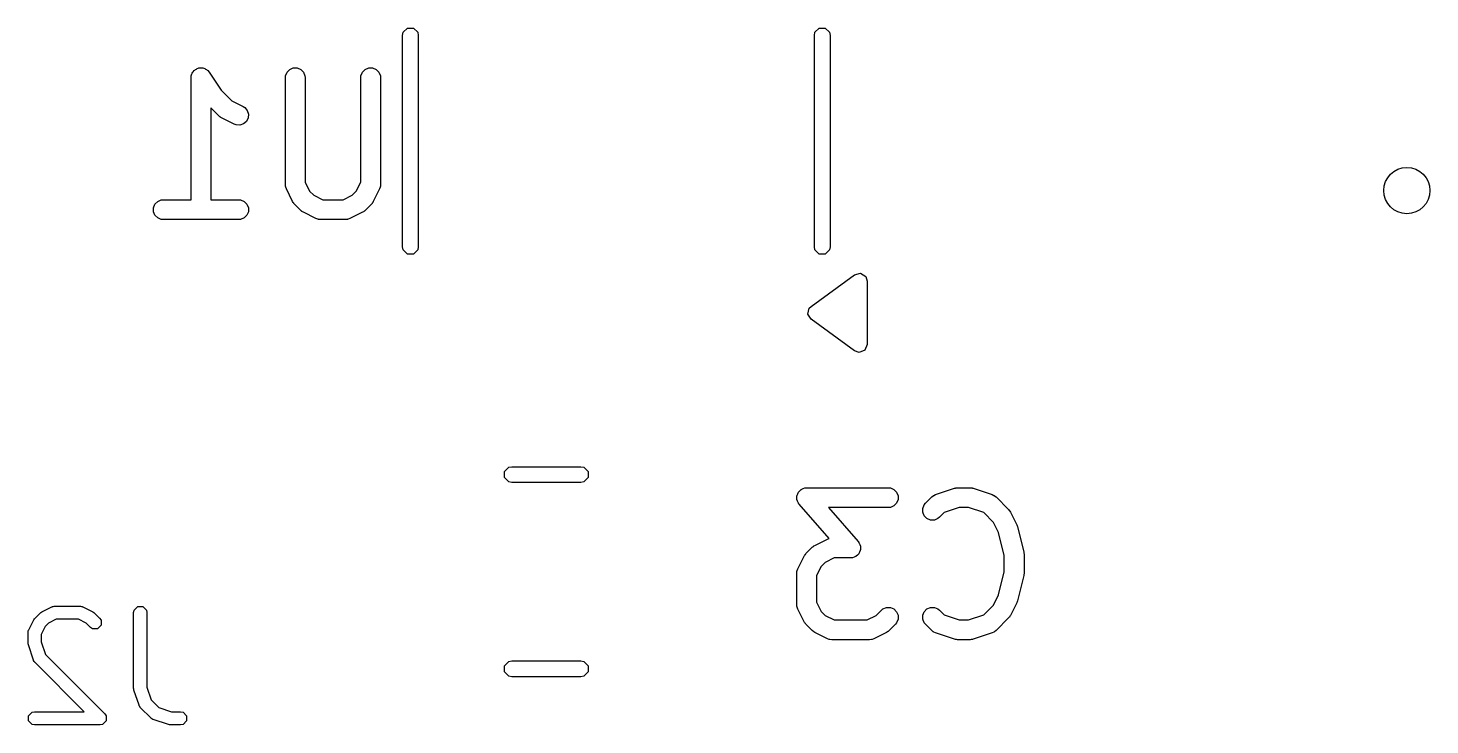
# Model space of a CAD drawing. Extents: x 4.55 to 6.16, y -4.91 to -3.51.
# Drawn here: x 5.744 to 6.162, y -4.89 to -4.6823 of the extents above; entities that cross this region are included whole.
import ezdxf

# ---------------------------------------------------------------- set-up
doc = ezdxf.new("R2010")
doc.units = 0
doc.header["$MEASUREMENT"] = 0
doc.layers.add('BLACK', color=7, linetype='CONTINUOUS')

msp = doc.modelspace()

# ---------------------------------------------------------------- linework, layer by layer
at = {"layer": 'BLACK', "linetype": 'CONTINUOUS'}
for p, q in [((5.85561, -4.68445), (5.85579, -4.68354)), ((5.85561, -4.71594), (5.85561, -4.68445)), ((5.85579, -4.68354), (5.85707, -4.68227)), ((5.85707, -4.68227), (5.85888, -4.68227)), ((5.85888, -4.68227), (5.86015, -4.68354)), ((5.86015, -4.68354), (5.86033, -4.68445)), ((5.86033, -4.68445), (5.86033, -4.71594)), ((5.97844, -4.68445), (5.97862, -4.68354)), ((5.97844, -4.71594), (5.97844, -4.68445)), ((5.97862, -4.68354), (5.9799, -4.68227)), ((5.9799, -4.68227), (5.98171, -4.68227)), ((5.98171, -4.68227), (5.98299, -4.68354)), ((5.98299, -4.68354), (5.98317, -4.68445)), ((5.98317, -4.68445), (5.98317, -4.71594)), ((5.79367, -4.69479), (5.79388, -4.69459)), ((5.79388, -4.69459), (5.79415, -4.69447)), ((5.79415, -4.69447), (5.79439, -4.69431)), ((5.79439, -4.69431), (5.79468, -4.69425)), ((5.79468, -4.69425), (5.79494, -4.69414)), ((5.79494, -4.69414), (5.79524, -4.69414)), ((5.79524, -4.69414), (5.79552, -4.69409)), ((5.79552, -4.69409), (5.79581, -4.69414)), ((5.79581, -4.69414), (5.7961, -4.69414)), ((5.7961, -4.69414), (5.79637, -4.69426)), ((5.79637, -4.69426), (5.79665, -4.69431)), ((5.79665, -4.69431), (5.79689, -4.69447)), ((5.79689, -4.69447), (5.79716, -4.69459)), ((5.79716, -4.69459), (5.79737, -4.69479)), ((5.82119, -4.6954), (5.822, -4.69459)), ((5.822, -4.69459), (5.82306, -4.69414)), ((5.82306, -4.69414), (5.82422, -4.69414)), ((5.82422, -4.69414), (5.82528, -4.69459)), ((5.82528, -4.69459), (5.8261, -4.6954)), ((5.84368, -4.6954), (5.8445, -4.69459)), ((5.8445, -4.69459), (5.84556, -4.69414)), ((5.84556, -4.69414), (5.84671, -4.69414)), ((5.84671, -4.69414), (5.84778, -4.69459)), ((5.84778, -4.69459), (5.84859, -4.6954)), ((5.79257, -4.69703), (5.79262, -4.69646)), ((5.79257, -4.69704), (5.79257, -4.69703)), ((5.79257, -4.73346), (5.79257, -4.69704)), ((5.79257, -4.69704), (5.79257, -4.69704)), ((5.79257, -4.69704), (5.79257, -4.69704)), ((5.79262, -4.69646), (5.79274, -4.69619)), ((5.79274, -4.69619), (5.79279, -4.69591)), ((5.79279, -4.69591), (5.79295, -4.69567)), ((5.79295, -4.69567), (5.79306, -4.6954)), ((5.79306, -4.6954), (5.79327, -4.69519)), ((5.79327, -4.69519), (5.79343, -4.69495)), ((5.79343, -4.69495), (5.79367, -4.69479)), ((5.79737, -4.69479), (5.79761, -4.69495)), ((5.79761, -4.69495), (5.79797, -4.6954)), ((5.79797, -4.6954), (5.79797, -4.6954)), ((5.79797, -4.6954), (5.79797, -4.6954)), ((5.79797, -4.6954), (5.79798, -4.6954)), ((5.79798, -4.6954), (5.80156, -4.70078)), ((5.82069, -4.69704), (5.82074, -4.69646)), ((5.82069, -4.72891), (5.82069, -4.69704)), ((5.82074, -4.69646), (5.82119, -4.6954)), ((5.8261, -4.6954), (5.82654, -4.69646)), ((5.82654, -4.69646), (5.82659, -4.69704)), ((5.82659, -4.69704), (5.82659, -4.72821)), ((5.84319, -4.69704), (5.84324, -4.69646)), ((5.84319, -4.72821), (5.84319, -4.69704)), ((5.84324, -4.69646), (5.84368, -4.6954)), ((5.84859, -4.6954), (5.84903, -4.69646)), ((5.84903, -4.69646), (5.84909, -4.69704)), ((5.84909, -4.69704), (5.84909, -4.72891)), ((5.80156, -4.70078), (5.80477, -4.70399)), ((5.80093, -4.7085), (5.79847, -4.70604)), ((5.79847, -4.70604), (5.79847, -4.73346)), ((5.80477, -4.70399), (5.80809, -4.70565)), ((5.80809, -4.70565), (5.80858, -4.70596)), ((5.80858, -4.70596), (5.80933, -4.70683)), ((5.80933, -4.70683), (5.8097, -4.70792)), ((5.80116, -4.70869), (5.80093, -4.7085)), ((5.80121, -4.70875), (5.80116, -4.70869)), ((5.8013, -4.7088), (5.80121, -4.70875)), ((5.80138, -4.70887), (5.8013, -4.7088)), ((5.80145, -4.7089), (5.80138, -4.70887)), ((5.8017, -4.70905), (5.80145, -4.7089)), ((5.80545, -4.71093), (5.8017, -4.70905)), ((5.80599, -4.71114), (5.80545, -4.71093)), ((5.80714, -4.71122), (5.80599, -4.71114)), ((5.80823, -4.71085), (5.80714, -4.71122)), ((5.8091, -4.7101), (5.80823, -4.71085)), ((5.80962, -4.70907), (5.8091, -4.7101)), ((5.8097, -4.70792), (5.80962, -4.70907)), ((5.85561, -4.74744), (5.85561, -4.71594)), ((5.86033, -4.71594), (5.86033, -4.74744)), ((5.97844, -4.74744), (5.97844, -4.71594)), ((5.98317, -4.71594), (5.98317, -4.74744)), ((5.82074, -4.72949), (5.82069, -4.72891)), ((5.82079, -4.72959), (5.82074, -4.72949)), ((5.82079, -4.72969), (5.82079, -4.72959)), ((5.821, -4.73023), (5.82079, -4.72969)), ((5.82287, -4.73398), (5.821, -4.73023)), ((5.82659, -4.72821), (5.82794, -4.73091)), ((5.82794, -4.73091), (5.82914, -4.73211)), ((5.82914, -4.73211), (5.83184, -4.73346)), ((5.83794, -4.73346), (5.84064, -4.73211)), ((5.84064, -4.73211), (5.84184, -4.73091)), ((5.84184, -4.73091), (5.84319, -4.72821)), ((5.84878, -4.73023), (5.8469, -4.73398)), ((5.84899, -4.72969), (5.84878, -4.73023)), ((5.84903, -4.72949), (5.84899, -4.72959)), ((5.84899, -4.72959), (5.84899, -4.72969)), ((5.84909, -4.72891), (5.84903, -4.72949)), ((5.78137, -4.73583), (5.78182, -4.73477)), ((5.78137, -4.73699), (5.78137, -4.73583)), ((5.78182, -4.73477), (5.78263, -4.73396)), ((5.78263, -4.73396), (5.78369, -4.73351)), ((5.78369, -4.73351), (5.78427, -4.73346)), ((5.78427, -4.73346), (5.79257, -4.73346)), ((5.79847, -4.73346), (5.80677, -4.73346)), ((5.80677, -4.73346), (5.80734, -4.73351)), ((5.80734, -4.73351), (5.80841, -4.73396)), ((5.80841, -4.73396), (5.80922, -4.73477)), ((5.80922, -4.73477), (5.80966, -4.73583)), ((5.80966, -4.73583), (5.80966, -4.73699)), ((5.82303, -4.73423), (5.82287, -4.73398)), ((5.82306, -4.7343), (5.82303, -4.73423)), ((5.82313, -4.73438), (5.82306, -4.7343)), ((5.82318, -4.73447), (5.82313, -4.73438)), ((5.82324, -4.73452), (5.82318, -4.73447)), ((5.82343, -4.73475), (5.82324, -4.73452)), ((5.8253, -4.73662), (5.82343, -4.73475)), ((5.83184, -4.73346), (5.83794, -4.73346)), ((5.84635, -4.73475), (5.84448, -4.73662)), ((5.84654, -4.73452), (5.84635, -4.73475)), ((5.8466, -4.73447), (5.84654, -4.73452)), ((5.84665, -4.73438), (5.8466, -4.73447)), ((5.84672, -4.7343), (5.84665, -4.73438)), ((5.84675, -4.73423), (5.84672, -4.7343)), ((5.8469, -4.73398), (5.84675, -4.73423)), ((5.78182, -4.73805), (5.78137, -4.73699)), ((5.78263, -4.73887), (5.78182, -4.73805)), ((5.78369, -4.73931), (5.78263, -4.73887)), ((5.78427, -4.73936), (5.78369, -4.73931)), ((5.80677, -4.73936), (5.78427, -4.73936)), ((5.80734, -4.73931), (5.80677, -4.73936)), ((5.80841, -4.73887), (5.80734, -4.73931)), ((5.80922, -4.73805), (5.80841, -4.73887)), ((5.80966, -4.73699), (5.80922, -4.73805)), ((5.82553, -4.73681), (5.8253, -4.73662)), ((5.82558, -4.73687), (5.82553, -4.73681)), ((5.82567, -4.73692), (5.82558, -4.73687)), ((5.82575, -4.73699), (5.82567, -4.73692)), ((5.82582, -4.73702), (5.82575, -4.73699)), ((5.82607, -4.73718), (5.82582, -4.73702)), ((5.82982, -4.73905), (5.82607, -4.73718)), ((5.83036, -4.73926), (5.82982, -4.73905)), ((5.83047, -4.73927), (5.83036, -4.73926)), ((5.83056, -4.73931), (5.83047, -4.73927)), ((5.83114, -4.73936), (5.83056, -4.73931)), ((5.83864, -4.73936), (5.83114, -4.73936)), ((5.83921, -4.73931), (5.83864, -4.73936)), ((5.83931, -4.73927), (5.83921, -4.73931)), ((5.83942, -4.73926), (5.83931, -4.73927)), ((5.83996, -4.73905), (5.83942, -4.73926)), ((5.84371, -4.73718), (5.83996, -4.73905)), ((5.84396, -4.73702), (5.84371, -4.73718)), ((5.84403, -4.73699), (5.84396, -4.73702)), ((5.84411, -4.73692), (5.84403, -4.73699)), ((5.8442, -4.73687), (5.84411, -4.73692)), ((5.84425, -4.73681), (5.8442, -4.73687)), ((5.84448, -4.73662), (5.84425, -4.73681)), ((5.85579, -4.74834), (5.85561, -4.74744)), ((5.85707, -4.74962), (5.85579, -4.74834)), ((5.86015, -4.74834), (5.85888, -4.74962)), ((5.86033, -4.74744), (5.86015, -4.74834)), ((5.97862, -4.74834), (5.97844, -4.74744)), ((5.9799, -4.74962), (5.97862, -4.74834)), ((5.98299, -4.74834), (5.98171, -4.74962)), ((5.98317, -4.74744), (5.98299, -4.74834)), ((5.85888, -4.74962), (5.85707, -4.74962)), ((5.98171, -4.74962), (5.9799, -4.74962)), ((5.97745, -4.76522), (5.99044, -4.75577)), ((5.99044, -4.75577), (5.9922, -4.75534)), ((5.9922, -4.75534), (5.99374, -4.75629)), ((5.99374, -4.75629), (5.99419, -4.75768)), ((5.99419, -4.75768), (5.99419, -4.77657)), ((5.97693, -4.76574), (5.97745, -4.76522)), ((5.97651, -4.76749), (5.97693, -4.76574)), ((5.97745, -4.76904), (5.97651, -4.76749)), ((5.99044, -4.77849), (5.97745, -4.76904)), ((5.9935, -4.77825), (5.99183, -4.77894)), ((5.99419, -4.77657), (5.9935, -4.77825)), ((5.99183, -4.77894), (5.99044, -4.77849)), ((5.88606, -4.81445), (5.88733, -4.81317)), ((5.88606, -4.81626), (5.88606, -4.81445)), ((5.88733, -4.81317), (5.88824, -4.81299)), ((5.88824, -4.81299), (5.90881, -4.81299)), ((5.90881, -4.81299), (5.90971, -4.81317)), ((5.90971, -4.81317), (5.91099, -4.81445)), ((5.91099, -4.81445), (5.91099, -4.81626)), ((5.88733, -4.81754), (5.88606, -4.81626)), ((5.88824, -4.81772), (5.88733, -4.81754)), ((5.90881, -4.81772), (5.88824, -4.81772)), ((5.90971, -4.81754), (5.90881, -4.81772)), ((5.91099, -4.81626), (5.90971, -4.81754)), ((5.97417, -4.82012), (5.97451, -4.81978)), ((5.97451, -4.81978), (5.9746, -4.81974)), ((5.9746, -4.81974), (5.97468, -4.81968)), ((5.97468, -4.81968), (5.97513, -4.81952)), ((5.97513, -4.81952), (5.97558, -4.81934)), ((5.97558, -4.81934), (5.97572, -4.81933)), ((5.97572, -4.81933), (5.97577, -4.81931)), ((5.97577, -4.81931), (5.97585, -4.81931)), ((5.97585, -4.81931), (5.97615, -4.81928)), ((5.97615, -4.81928), (6.00052, -4.81928)), ((6.00052, -4.81928), (6.0011, -4.81934)), ((6.0011, -4.81934), (6.00217, -4.81978)), ((6.00217, -4.81978), (6.00298, -4.8206)), ((6.01459, -4.82131), (6.02021, -4.81944)), ((6.02021, -4.81944), (6.0205, -4.81937)), ((6.0205, -4.81937), (6.02057, -4.81934)), ((6.02057, -4.81934), (6.02068, -4.81933)), ((6.02068, -4.81933), (6.02078, -4.81931)), ((6.02078, -4.81931), (6.02086, -4.81931)), ((6.02086, -4.81931), (6.02115, -4.81928)), ((6.02115, -4.81928), (6.0249, -4.81928)), ((6.0249, -4.81928), (6.02519, -4.81931)), ((6.02519, -4.81931), (6.02527, -4.81931)), ((6.02527, -4.81931), (6.02537, -4.81933)), ((6.02537, -4.81933), (6.02547, -4.81934)), ((6.02547, -4.81934), (6.02555, -4.81937)), ((6.02555, -4.81937), (6.02583, -4.81944)), ((6.02583, -4.81944), (6.03145, -4.82131)), ((5.97323, -4.82262), (5.97326, -4.82214)), ((5.97326, -4.82271), (5.97323, -4.82262)), ((5.97326, -4.82166), (5.9733, -4.82157)), ((5.97326, -4.82214), (5.97326, -4.82166)), ((5.97326, -4.82281), (5.97326, -4.82271)), ((5.97344, -4.82326), (5.97326, -4.82281)), ((5.9733, -4.82147), (5.97351, -4.82104)), ((5.9733, -4.82157), (5.9733, -4.82147)), ((5.97359, -4.82371), (5.97344, -4.82326)), ((5.97351, -4.82104), (5.9737, -4.8206)), ((5.97368, -4.82383), (5.97359, -4.82371)), ((5.9737, -4.82388), (5.97368, -4.82383)), ((5.9737, -4.8206), (5.97377, -4.82053)), ((5.97375, -4.82393), (5.9737, -4.82388)), ((5.97393, -4.82418), (5.97375, -4.82393)), ((5.97377, -4.82053), (5.97381, -4.82044)), ((5.97381, -4.82044), (5.97417, -4.82012)), ((5.98286, -4.83439), (5.97393, -4.82418)), ((6.00298, -4.82388), (6.00217, -4.82469)), ((6.00298, -4.8206), (6.00342, -4.82166)), ((6.00342, -4.82281), (6.00298, -4.82388)), ((6.00342, -4.82166), (6.00342, -4.82281)), ((6.01119, -4.82435), (6.01156, -4.8239)), ((6.01156, -4.8239), (6.01344, -4.82202)), ((6.01344, -4.82202), (6.01388, -4.82166)), ((6.01388, -4.82166), (6.01398, -4.82162)), ((6.01398, -4.82162), (6.01406, -4.82155)), ((6.01406, -4.82155), (6.01459, -4.82131)), ((6.03145, -4.82131), (6.03198, -4.82155)), ((6.03198, -4.82155), (6.03206, -4.82162)), ((6.03206, -4.82162), (6.03216, -4.82166)), ((6.03216, -4.82166), (6.03261, -4.82202)), ((6.03261, -4.82202), (6.03636, -4.82577)), ((6.00052, -4.82519), (5.98266, -4.82519)), ((5.98266, -4.82519), (5.9915, -4.83529)), ((6.0011, -4.82513), (6.00052, -4.82519)), ((6.00217, -4.82469), (6.0011, -4.82513)), ((6.01075, -4.82541), (6.01119, -4.82435)), ((6.01075, -4.82656), (6.01075, -4.82541)), ((6.01119, -4.82763), (6.01075, -4.82656)), ((6.01201, -4.82844), (6.01119, -4.82763)), ((6.01574, -4.82807), (6.01529, -4.82844)), ((6.01712, -4.82669), (6.01574, -4.82807)), ((6.02163, -4.82519), (6.01712, -4.82669)), ((6.02442, -4.82519), (6.02163, -4.82519)), ((6.02893, -4.82669), (6.02442, -4.82519)), ((6.03184, -4.82961), (6.02893, -4.82669)), ((6.03636, -4.82577), (6.03654, -4.826)), ((6.03654, -4.826), (6.0366, -4.82605)), ((6.0366, -4.82605), (6.03666, -4.82614)), ((6.03666, -4.82614), (6.03673, -4.82622)), ((6.03673, -4.82622), (6.03676, -4.82629)), ((6.03676, -4.82629), (6.03691, -4.82654)), ((6.03691, -4.82654), (6.03879, -4.83029)), ((6.01307, -4.82888), (6.01201, -4.82844)), ((6.01422, -4.82888), (6.01307, -4.82888)), ((6.01529, -4.82844), (6.01422, -4.82888)), ((6.03336, -4.83264), (6.03184, -4.82961)), ((6.03879, -4.83029), (6.0388, -4.83033)), ((6.0388, -4.83033), (6.03882, -4.83035)), ((6.03882, -4.83035), (6.0389, -4.83059)), ((6.0389, -4.83059), (6.03899, -4.83083)), ((6.03899, -4.83083), (6.03899, -4.83085)), ((6.03899, -4.83085), (6.03901, -4.83089)), ((6.03901, -4.83089), (6.04088, -4.83839)), ((5.97809, -4.83678), (5.97818, -4.83672)), ((5.97818, -4.83672), (5.97826, -4.83665)), ((5.97826, -4.83665), (5.97833, -4.83662)), ((5.97833, -4.83662), (5.97858, -4.83647)), ((5.97858, -4.83647), (5.98233, -4.83459)), ((5.98233, -4.83459), (5.98286, -4.83439)), ((5.9915, -4.83529), (5.99168, -4.83554)), ((5.99168, -4.83554), (5.99173, -4.83559)), ((5.99173, -4.83559), (5.99175, -4.83565)), ((5.99175, -4.83565), (5.99184, -4.83576)), ((5.99184, -4.83576), (5.99199, -4.83622)), ((5.99199, -4.83622), (5.99217, -4.83666)), ((5.99217, -4.83666), (5.99217, -4.83676)), ((5.99217, -4.83676), (5.9922, -4.83685)), ((6.03507, -4.83947), (6.03336, -4.83264)), ((5.97351, -4.84341), (5.97539, -4.83966)), ((5.97539, -4.83966), (5.97554, -4.83942)), ((5.97554, -4.83942), (5.97557, -4.83934)), ((5.97557, -4.83934), (5.97564, -4.83926)), ((5.97564, -4.83926), (5.9757, -4.83917)), ((5.9757, -4.83917), (5.97575, -4.83912)), ((5.97575, -4.83912), (5.97594, -4.8389)), ((5.97594, -4.8389), (5.97781, -4.83702)), ((5.97781, -4.83702), (5.97804, -4.83684)), ((5.97804, -4.83684), (5.97809, -4.83678)), ((5.98435, -4.84019), (5.98165, -4.84154)), ((5.98928, -4.84019), (5.98435, -4.84019)), ((5.98958, -4.84016), (5.98928, -4.84019)), ((5.98966, -4.84016), (5.98958, -4.84016)), ((5.98971, -4.84014), (5.98966, -4.84016)), ((5.98985, -4.84013), (5.98971, -4.84014)), ((5.9903, -4.83995), (5.98985, -4.84013)), ((5.99075, -4.83979), (5.9903, -4.83995)), ((5.99082, -4.83973), (5.99075, -4.83979)), ((5.99092, -4.83969), (5.99082, -4.83973)), ((5.99126, -4.83935), (5.99092, -4.83969)), ((5.99162, -4.83904), (5.99126, -4.83935)), ((5.99166, -4.83895), (5.99162, -4.83904)), ((5.99173, -4.83888), (5.99166, -4.83895)), ((5.99191, -4.83843), (5.99173, -4.83888)), ((5.99213, -4.838), (5.99191, -4.83843)), ((5.99217, -4.83781), (5.99213, -4.8379)), ((5.99213, -4.8379), (5.99213, -4.838)), ((5.9922, -4.83685), (5.99217, -4.83733)), ((5.99217, -4.83733), (5.99217, -4.83781)), ((6.03507, -4.84437), (6.03507, -4.83947)), ((6.04088, -4.83839), (6.0409, -4.83849)), ((6.0409, -4.83849), (6.04092, -4.83853)), ((6.04092, -4.83853), (6.04094, -4.83875)), ((6.04094, -4.83875), (6.04097, -4.83897)), ((6.04097, -4.83897), (6.04096, -4.83901)), ((6.04096, -4.83901), (6.04097, -4.83911)), ((6.04097, -4.83911), (6.04097, -4.84473)), ((5.9732, -4.84473), (5.97326, -4.84416)), ((5.9732, -4.85411), (5.9732, -4.84473)), ((5.97326, -4.84416), (5.9733, -4.84406)), ((5.9733, -4.84406), (5.97331, -4.84395)), ((5.97331, -4.84395), (5.97351, -4.84341)), ((5.98045, -4.84273), (5.97911, -4.84543)), ((5.98165, -4.84154), (5.98045, -4.84273)), ((6.03336, -4.8512), (6.03507, -4.84437)), ((6.04094, -4.84509), (6.04092, -4.84531)), ((6.04097, -4.84488), (6.04094, -4.84509)), ((6.04097, -4.84473), (6.04096, -4.84483)), ((6.04096, -4.84483), (6.04097, -4.84488)), ((5.97911, -4.84543), (5.97911, -4.85341)), ((6.04088, -4.84545), (6.03901, -4.85295)), ((6.0409, -4.84535), (6.04088, -4.84545)), ((6.04092, -4.84531), (6.0409, -4.84535)), ((5.97911, -4.85341), (5.98045, -4.85611)), ((6.03184, -4.85423), (6.03336, -4.8512)), ((6.03882, -4.85349), (6.0388, -4.85351)), ((6.0389, -4.85325), (6.03882, -4.85349)), ((6.03899, -4.85301), (6.0389, -4.85325)), ((6.03901, -4.85295), (6.03899, -4.85299)), ((6.03899, -4.85299), (6.03899, -4.85301)), ((5.74604, -4.8581), (5.74754, -4.8566)), ((5.74754, -4.8566), (5.7478, -4.85642)), ((5.7478, -4.85642), (5.74805, -4.85623)), ((5.74805, -4.85623), (5.75105, -4.85473)), ((5.75105, -4.85473), (5.75115, -4.85471)), ((5.75115, -4.85471), (5.75118, -4.85467)), ((5.75118, -4.85467), (5.75149, -4.85461)), ((5.75149, -4.85461), (5.75179, -4.85453)), ((5.75179, -4.85453), (5.75183, -4.85454)), ((5.75183, -4.85454), (5.75193, -4.85452)), ((5.75193, -4.85452), (5.75943, -4.85452)), ((5.75943, -4.85452), (5.75953, -4.85454)), ((5.75953, -4.85454), (5.75957, -4.85453)), ((5.75957, -4.85453), (5.75987, -4.85461)), ((5.75987, -4.85461), (5.76018, -4.85467)), ((5.76018, -4.85467), (5.76022, -4.85471)), ((5.76022, -4.85471), (5.76031, -4.85473)), ((5.76031, -4.85473), (5.76331, -4.85623)), ((5.76331, -4.85623), (5.76356, -4.85642)), ((5.76356, -4.85642), (5.76382, -4.8566)), ((5.76382, -4.8566), (5.76532, -4.8581)), ((5.77546, -4.85649), (5.77561, -4.85574)), ((5.77546, -4.87899), (5.77546, -4.85649)), ((5.77561, -4.85574), (5.77667, -4.85467)), ((5.77667, -4.85467), (5.77818, -4.85467)), ((5.77818, -4.85467), (5.77925, -4.85574)), ((5.77925, -4.85574), (5.7794, -4.85649)), ((5.7794, -4.85649), (5.7794, -4.87867)), ((5.97326, -4.85468), (5.9732, -4.85411)), ((5.9733, -4.85478), (5.97326, -4.85468)), ((5.97331, -4.85489), (5.9733, -4.85478)), ((5.97351, -4.85543), (5.97331, -4.85489)), ((5.97539, -4.85918), (5.97351, -4.85543)), ((5.98045, -4.85611), (5.98165, -4.85731)), ((5.98165, -4.85731), (5.98435, -4.85865)), ((5.9942, -4.85865), (5.9969, -4.85731)), ((5.9969, -4.85731), (5.99844, -4.85577)), ((5.99844, -4.85577), (5.99888, -4.8554)), ((5.99888, -4.8554), (5.99995, -4.85496)), ((5.99995, -4.85496), (6.0011, -4.85496)), ((6.0011, -4.85496), (6.00217, -4.8554)), ((6.00217, -4.8554), (6.00298, -4.85622)), ((6.00298, -4.85622), (6.00342, -4.85728)), ((6.00342, -4.85728), (6.00342, -4.85843)), ((6.01075, -4.85728), (6.01119, -4.85622)), ((6.01075, -4.85843), (6.01075, -4.85728)), ((6.01119, -4.85622), (6.01201, -4.8554)), ((6.01201, -4.8554), (6.01307, -4.85496)), ((6.01307, -4.85496), (6.01422, -4.85496)), ((6.01422, -4.85496), (6.01529, -4.8554)), ((6.01529, -4.8554), (6.01574, -4.85577)), ((6.01574, -4.85577), (6.01712, -4.85715)), ((6.01712, -4.85715), (6.02163, -4.85865)), ((6.02442, -4.85865), (6.02893, -4.85715)), ((6.02893, -4.85715), (6.03184, -4.85423)), ((6.03673, -4.85762), (6.03666, -4.8577)), ((6.03676, -4.85755), (6.03673, -4.85762)), ((6.03691, -4.8573), (6.03676, -4.85755)), ((6.03879, -4.85355), (6.03691, -4.8573)), ((6.0388, -4.85351), (6.03879, -4.85355)), ((5.74405, -4.86205), (5.74411, -4.86174)), ((5.74411, -4.86174), (5.74414, -4.86171)), ((5.74414, -4.86171), (5.74417, -4.86161)), ((5.74417, -4.86161), (5.74567, -4.85861)), ((5.74567, -4.85861), (5.74586, -4.85836)), ((5.74586, -4.85836), (5.74604, -4.8581)), ((5.74905, -4.86066), (5.7479, -4.86296)), ((5.7501, -4.85961), (5.74905, -4.86066)), ((5.7524, -4.85846), (5.7501, -4.85961)), ((5.75897, -4.85846), (5.7524, -4.85846)), ((5.76126, -4.85961), (5.75897, -4.85846)), ((5.76254, -4.86088), (5.76126, -4.85961)), ((5.76318, -4.86131), (5.76254, -4.86088)), ((5.76468, -4.86131), (5.76318, -4.86131)), ((5.76575, -4.86024), (5.76468, -4.86131)), ((5.76532, -4.8581), (5.76575, -4.85874)), ((5.76575, -4.85874), (5.76575, -4.86024)), ((5.97554, -4.85943), (5.97539, -4.85918)), ((5.97557, -4.8595), (5.97554, -4.85943)), ((5.97564, -4.85958), (5.97557, -4.8595)), ((5.9757, -4.85967), (5.97564, -4.85958)), ((5.97575, -4.85972), (5.9757, -4.85967)), ((5.97594, -4.85995), (5.97575, -4.85972)), ((5.97781, -4.86182), (5.97594, -4.85995)), ((5.97804, -4.86201), (5.97781, -4.86182)), ((5.98435, -4.85865), (5.9942, -4.85865)), ((6.00074, -4.86182), (6.00051, -4.86201)), ((6.00261, -4.85995), (6.00074, -4.86182)), ((6.00298, -4.8595), (6.00261, -4.85995)), ((6.00342, -4.85843), (6.00298, -4.8595)), ((6.01119, -4.8595), (6.01075, -4.85843)), ((6.01156, -4.85995), (6.01119, -4.8595)), ((6.01344, -4.86182), (6.01156, -4.85995)), ((6.01388, -4.86219), (6.01344, -4.86182)), ((6.02163, -4.85865), (6.02442, -4.85865)), ((6.03261, -4.86182), (6.03216, -4.86219)), ((6.03636, -4.85807), (6.03261, -4.86182)), ((6.03654, -4.85784), (6.03636, -4.85807)), ((6.0366, -4.85779), (6.03654, -4.85784)), ((6.03666, -4.8577), (6.0366, -4.85779)), ((5.74396, -4.86249), (5.74398, -4.86239)), ((5.74396, -4.86549), (5.74396, -4.86249)), ((5.74402, -4.8658), (5.74396, -4.86549)), ((5.74397, -4.86235), (5.74405, -4.86205)), ((5.74398, -4.86239), (5.74397, -4.86235)), ((5.74406, -4.86611), (5.74402, -4.8658)), ((5.7479, -4.86296), (5.7479, -4.86517)), ((5.7479, -4.86517), (5.74915, -4.86893)), ((5.97809, -4.86206), (5.97804, -4.86201)), ((5.97818, -4.86212), (5.97809, -4.86206)), ((5.97826, -4.86219), (5.97818, -4.86212)), ((5.97833, -4.86222), (5.97826, -4.86219)), ((5.97858, -4.86237), (5.97833, -4.86222)), ((5.98233, -4.86425), (5.97858, -4.86237)), ((5.98287, -4.86445), (5.98233, -4.86425)), ((5.98298, -4.86446), (5.98287, -4.86445)), ((5.98308, -4.8645), (5.98298, -4.86446)), ((5.98365, -4.86456), (5.98308, -4.8645)), ((5.9949, -4.86456), (5.98365, -4.86456)), ((5.99548, -4.8645), (5.9949, -4.86456)), ((5.99557, -4.86446), (5.99548, -4.8645)), ((5.99568, -4.86445), (5.99557, -4.86446)), ((5.99622, -4.86425), (5.99568, -4.86445)), ((5.99997, -4.86237), (5.99622, -4.86425)), ((6.00022, -4.86222), (5.99997, -4.86237)), ((6.00029, -4.86219), (6.00022, -4.86222)), ((6.00037, -4.86212), (6.00029, -4.86219)), ((6.00046, -4.86206), (6.00037, -4.86212)), ((6.00051, -4.86201), (6.00046, -4.86206)), ((6.01398, -4.86223), (6.01388, -4.86219)), ((6.01406, -4.8623), (6.01398, -4.86223)), ((6.01459, -4.86253), (6.01406, -4.8623)), ((6.02021, -4.86441), (6.01459, -4.86253)), ((6.0205, -4.86447), (6.02021, -4.86441)), ((6.02057, -4.8645), (6.0205, -4.86447)), ((6.02068, -4.86451), (6.02057, -4.8645)), ((6.02078, -4.86454), (6.02068, -4.86451)), ((6.02086, -4.86453), (6.02078, -4.86454)), ((6.02115, -4.86456), (6.02086, -4.86453)), ((6.0249, -4.86456), (6.02115, -4.86456)), ((6.02519, -4.86453), (6.0249, -4.86456)), ((6.02527, -4.86454), (6.02519, -4.86453)), ((6.02537, -4.86451), (6.02527, -4.86454)), ((6.02547, -4.8645), (6.02537, -4.86451)), ((6.02555, -4.86447), (6.02547, -4.8645)), ((6.02583, -4.86441), (6.02555, -4.86447)), ((6.03145, -4.86253), (6.02583, -4.86441)), ((6.03198, -4.8623), (6.03145, -4.86253)), ((6.03206, -4.86223), (6.03198, -4.8623)), ((6.03216, -4.86219), (6.03206, -4.86223)), ((5.74556, -4.87061), (5.74406, -4.86611)), ((5.74915, -4.86893), (5.76682, -4.8866)), ((5.74561, -4.8707), (5.74556, -4.87061)), ((5.74561, -4.87074), (5.74561, -4.8707)), ((5.74579, -4.87101), (5.74561, -4.87074)), ((5.74594, -4.87128), (5.74579, -4.87101)), ((5.74598, -4.8713), (5.74594, -4.87128)), ((5.74604, -4.87138), (5.74598, -4.8713)), ((5.76068, -4.88602), (5.74604, -4.87138)), ((5.88606, -4.87232), (5.88733, -4.87105)), ((5.88606, -4.87413), (5.88606, -4.87232)), ((5.88733, -4.87541), (5.88606, -4.87413)), ((5.88733, -4.87105), (5.88824, -4.87087)), ((5.88824, -4.87087), (5.90881, -4.87087)), ((5.90881, -4.87087), (5.90971, -4.87105)), ((5.90971, -4.87105), (5.91099, -4.87232)), ((5.91099, -4.87413), (5.90971, -4.87541)), ((5.91099, -4.87232), (5.91099, -4.87413)), ((5.88824, -4.87559), (5.88733, -4.87541)), ((5.90881, -4.87559), (5.88824, -4.87559)), ((5.90971, -4.87541), (5.90881, -4.87559)), ((5.77552, -4.8793), (5.77546, -4.87899)), ((5.77556, -4.87961), (5.77552, -4.8793)), ((5.77706, -4.88411), (5.77556, -4.87961)), ((5.7794, -4.87867), (5.78065, -4.88243)), ((5.78065, -4.88243), (5.78299, -4.88477)), ((5.74411, -4.88723), (5.74518, -4.88617)), ((5.74518, -4.88617), (5.74593, -4.88602)), ((5.74593, -4.88602), (5.76068, -4.88602)), ((5.76682, -4.8866), (5.76725, -4.88723)), ((5.77711, -4.8842), (5.77706, -4.88411)), ((5.77711, -4.88424), (5.77711, -4.8842)), ((5.77728, -4.8845), (5.77711, -4.88424)), ((5.77744, -4.88478), (5.77728, -4.8845)), ((5.77748, -4.8848), (5.77744, -4.88478)), ((5.77754, -4.88488), (5.77748, -4.8848)), ((5.78054, -4.88788), (5.77754, -4.88488)), ((5.78299, -4.88477), (5.78675, -4.88602)), ((5.78675, -4.88602), (5.78943, -4.88602)), ((5.78943, -4.88602), (5.79018, -4.88617)), ((5.79018, -4.88617), (5.79124, -4.88723)), ((5.74411, -4.88874), (5.74411, -4.88723)), ((5.74518, -4.88981), (5.74411, -4.88874)), ((5.74593, -4.88996), (5.74518, -4.88981)), ((5.76543, -4.88996), (5.74593, -4.88996)), ((5.76618, -4.88981), (5.76543, -4.88996)), ((5.76725, -4.88874), (5.76618, -4.88981)), ((5.76725, -4.88723), (5.76725, -4.88874)), ((5.78062, -4.88793), (5.78054, -4.88788)), ((5.78064, -4.88798), (5.78062, -4.88793)), ((5.78091, -4.88813), (5.78064, -4.88798)), ((5.78117, -4.88831), (5.78091, -4.88813)), ((5.78122, -4.88831), (5.78117, -4.88831)), ((5.7813, -4.88836), (5.78122, -4.88831)), ((5.7858, -4.88986), (5.7813, -4.88836)), ((5.78612, -4.88989), (5.7858, -4.88986)), ((5.78643, -4.88996), (5.78612, -4.88989)), ((5.78943, -4.88996), (5.78643, -4.88996)), ((5.79018, -4.88981), (5.78943, -4.88996)), ((5.79124, -4.88874), (5.79018, -4.88981)), ((5.79124, -4.88723), (5.79124, -4.88874))]:
    msp.add_line(p, q, dxfattribs=at)
at = {"layer": 'BLACK'}
msp.add_circle((6.15512, -4.73071), 0.00689, dxfattribs=at)

doc.saveas('drawing.dxf')
